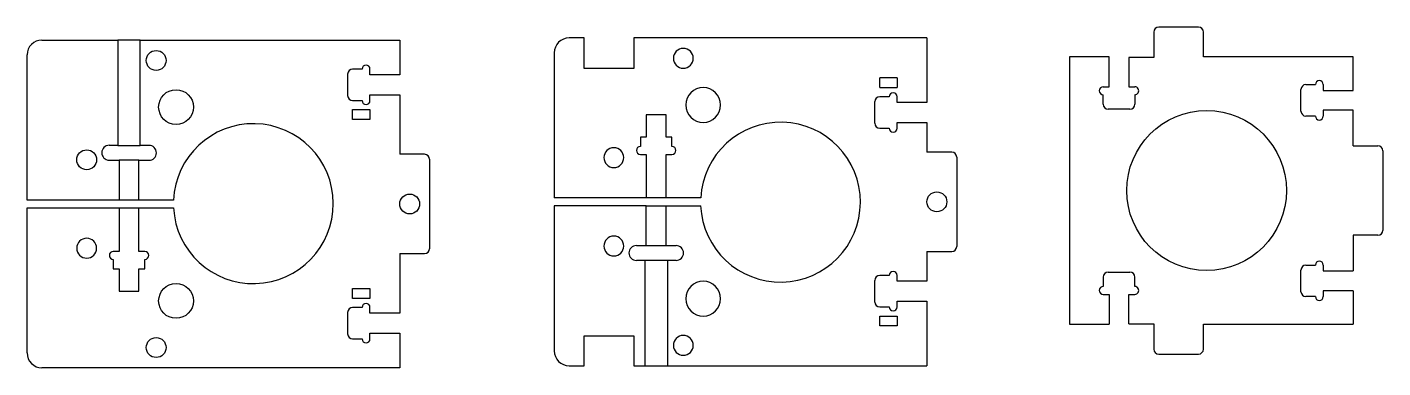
# Model space of a CAD drawing. Header units: millimetres. Extents: x 1113 to 1659, y -31 to 106.
import ezdxf

# ---------------------------------------------------------------- set-up
doc = ezdxf.new("R2010")
doc.units = ezdxf.units.MM
doc.layers.get('0').update_dxf_attribs({"color": 253, "lineweight": 70, "true_color": 0x8faf8f})

msp = doc.modelspace()

# ---------------------------------------------------------------- linework, layer by layer
at = {"color": 48, "lineweight": -3, "true_color": 0x483a05}
for p, q in [((1566.76, 103.87), (1566.76, 93.68)), ((1584.76, 105.87), (1568.76, 105.87)), ((1586.76, 93.87), (1586.76, 103.87)), ((1118.81, 100.65), (1149.39, 100.65)), ((1149.39, 100.65), (1149.39, 58.24)), ((1158.39, 100.65), (1149.39, 100.65)), ((1158.39, 58.24), (1158.39, 100.65)), ((1158.39, 100.65), (1262.96, 100.65)), ((1262.96, 100.65), (1262.96, 86.64)), ((1337.2, 101.52), (1331.2, 101.52)), ((1337.2, 89.19), (1337.2, 101.52)), ((1475.35, 101.52), (1357.2, 101.52)), ((1357.2, 101.52), (1357.2, 89.19)), ((1475.35, 101.52), (1475.35, 75.51)), ((1112.81, 36.24), (1112.81, 94.65)), ((1325.2, 95.52), (1325.2, 37.11)), ((1548.76, 93.87), (1532.75, 93.87)), ((1532.75, 93.87), (1532.75, -13.81)), ((1548.76, 81.84), (1548.76, 93.87)), ((1566.76, 93.68), (1556.76, 93.68)), ((1556.76, 93.68), (1556.76, 81.84)), ((1647.05, 93.87), (1586.76, 93.87)), ((1647.05, 80.38), (1647.05, 93.87)), ((1247.76, 88.99), (1243.96, 88.99)), ((1250.96, 86.64), (1250.96, 88.99)), ((1357.2, 89.19), (1337.2, 89.19)), ((1241.96, 86.99), (1241.96, 78.29)), ((1262.96, 86.64), (1250.96, 86.64)), ((1463.36, 85.51), (1456.35, 85.51)), ((1456.35, 81.51), (1456.35, 85.51)), ((1463.36, 85.51), (1463.36, 81.51)), ((1628.05, 82.73), (1631.85, 82.73)), ((1635.05, 82.73), (1635.05, 80.38)), ((1250.96, 78.64), (1262.96, 78.64)), ((1250.96, 76.29), (1250.96, 78.64)), ((1262.96, 78.64), (1262.96, 54.64)), ((1456.35, 81.51), (1463.36, 81.51)), ((1460.15, 77.86), (1456.35, 77.86)), ((1463.35, 75.51), (1463.35, 77.86)), ((1546.4, 81.84), (1548.76, 81.84)), ((1546.4, 74.84), (1546.4, 78.64)), ((1556.76, 81.84), (1559.1, 81.84)), ((1559.1, 78.64), (1559.1, 74.84)), ((1626.05, 72.03), (1626.05, 80.73)), ((1635.05, 80.38), (1647.05, 80.38)), ((1243.96, 76.29), (1247.76, 76.29)), ((1243.96, 72.64), (1250.96, 72.64)), ((1243.96, 68.64), (1243.96, 72.64)), ((1250.96, 72.64), (1250.96, 68.64)), ((1454.35, 67.16), (1454.35, 75.86)), ((1475.35, 75.51), (1463.35, 75.51)), ((1557.1, 72.84), (1548.4, 72.84)), ((1647.05, 72.38), (1635.05, 72.38)), ((1635.05, 72.38), (1635.05, 70.03)), ((1647.05, 58.03), (1647.05, 72.38)), ((1250.96, 68.64), (1243.96, 68.64)), ((1362.28, 70.61), (1362.28, 61.61)), ((1370.28, 70.61), (1362.28, 70.61)), ((1370.28, 61.61), (1370.28, 70.61)), ((1463.35, 67.51), (1475.35, 67.51)), ((1463.35, 65.16), (1463.35, 67.51)), ((1475.35, 67.51), (1475.35, 55.51)), ((1631.85, 70.03), (1628.05, 70.03)), ((1359.93, 61.61), (1359.93, 57.81)), ((1362.28, 61.61), (1359.93, 61.61)), ((1372.63, 61.61), (1370.28, 61.61)), ((1372.63, 57.81), (1372.63, 61.61)), ((1456.35, 65.16), (1460.15, 65.16)), ((1145.89, 58.27), (1145.89, 58.24)), ((1149.39, 58.24), (1145.89, 58.24)), ((1149.39, 58.24), (1158.39, 58.24)), ((1161.89, 58.24), (1158.39, 58.24)), ((1272.96, 54.64), (1262.96, 54.64)), ((1485.35, 55.51), (1475.35, 55.51)), ((1647.05, 58.03), (1657.05, 58.03)), ((1659.05, 56.03), (1659.05, 24.03)), ((1145.89, 52.27), (1145.89, 52.24)), ((1145.89, 52.24), (1149.89, 52.24)), ((1149.89, 52.24), (1149.89, 36.24)), ((1157.89, 52.24), (1149.89, 52.24)), ((1157.89, 52.24), (1161.89, 52.24)), ((1157.89, 36.24), (1157.89, 52.24)), ((1274.96, 52.64), (1274.96, 16.64)), ((1359.93, 54.61), (1362.28, 54.61)), ((1362.28, 54.61), (1362.28, 37.11)), ((1370.28, 37.11), (1370.28, 54.61)), ((1370.28, 54.61), (1372.63, 54.61)), ((1487.35, 53.51), (1487.35, 17.51)), ((1149.89, 36.24), (1112.81, 36.24)), ((1112.81, 33.04), (1149.89, 33.04)), ((1112.81, -25.36), (1112.81, 33.04)), ((1157.89, 36.24), (1149.89, 36.24)), ((1149.89, 33.04), (1157.89, 33.04)), ((1149.89, 33.04), (1149.89, 15.54)), ((1171.8, 36.24), (1157.89, 36.24)), ((1157.89, 33.04), (1171.81, 33.04)), ((1157.89, 15.54), (1157.89, 33.04)), ((1362.28, 37.11), (1325.2, 37.11)), ((1362.28, 33.91), (1325.2, 33.91)), ((1325.2, 33.91), (1325.2, -24.5)), ((1370.28, 37.11), (1362.28, 37.11)), ((1362.28, 33.91), (1370.28, 33.91)), ((1362.28, 17.91), (1362.28, 33.91)), ((1384.2, 37.11), (1370.28, 37.11)), ((1370.28, 33.91), (1384.19, 33.91)), ((1370.28, 17.91), (1370.28, 33.91)), ((1647.05, 22.03), (1647.05, 7.68)), ((1657.05, 22.03), (1647.05, 22.03)), ((1358.28, 17.91), (1362.28, 17.91)), ((1362.28, 17.91), (1370.28, 17.91)), ((1370.28, 17.91), (1374.28, 17.91)), ((1149.89, 15.54), (1147.54, 15.54)), ((1147.54, 12.34), (1147.54, 8.54)), ((1160.24, 15.54), (1157.89, 15.54)), ((1160.24, 8.54), (1160.24, 12.34)), ((1262.96, 14.64), (1262.96, -9.36)), ((1262.96, 14.64), (1272.96, 14.64)), ((1361.78, 11.91), (1358.28, 11.91)), ((1370.78, 11.91), (1361.78, 11.91)), ((1361.78, -30.5), (1361.78, 11.91)), ((1374.28, 11.91), (1370.78, 11.91)), ((1370.78, 11.91), (1370.78, -30.5)), ((1475.35, 15.51), (1485.35, 15.51)), ((1475.35, 15.51), (1475.35, 3.51)), ((1147.54, 8.54), (1149.89, 8.54)), ((1149.89, 8.54), (1149.89, -0.46)), ((1157.89, 8.54), (1160.24, 8.54)), ((1157.89, -0.46), (1157.89, 8.54)), ((1460.15, 5.86), (1456.35, 5.86)), ((1463.35, 3.51), (1463.35, 5.86)), ((1548.4, 7.22), (1557.1, 7.22)), ((1626.05, -0.67), (1626.05, 8.03)), ((1628.05, 10.03), (1631.85, 10.03)), ((1635.05, 10.03), (1635.05, 7.68)), ((1635.05, 7.68), (1647.05, 7.68)), ((1243.96, 0.64), (1250.96, 0.64)), ((1243.96, -3.36), (1243.96, 0.64)), ((1250.96, 0.64), (1250.96, -3.36)), ((1454.35, -4.84), (1454.35, 3.86)), ((1475.35, 3.51), (1463.35, 3.51)), ((1546.4, 5.22), (1546.4, 1.42)), ((1559.1, 1.42), (1559.1, 5.22)), ((1149.89, -0.46), (1157.89, -0.46)), ((1250.96, -3.36), (1243.96, -3.36)), ((1463.35, -4.49), (1475.35, -4.49)), ((1463.35, -6.84), (1463.35, -4.49)), ((1475.35, -4.49), (1475.35, -30.5)), ((1546.4, -1.78), (1548.76, -1.78)), ((1548.76, -1.78), (1548.76, -13.81)), ((1556.76, -1.78), (1559.1, -1.78)), ((1556.76, -13.62), (1556.76, -1.78)), ((1631.85, -2.67), (1628.05, -2.67)), ((1635.05, -0.32), (1635.05, -2.67)), ((1647.05, -0.32), (1635.05, -0.32)), ((1647.05, -0.32), (1647.05, -13.81)), ((1241.96, -9.01), (1241.96, -17.71)), ((1247.76, -7.01), (1243.96, -7.01)), ((1250.96, -9.36), (1250.96, -7.01)), ((1262.96, -9.36), (1250.96, -9.36)), ((1456.35, -6.84), (1460.15, -6.84)), ((1456.35, -10.49), (1463.35, -10.49)), ((1456.35, -14.49), (1456.35, -10.49)), ((1463.35, -10.49), (1463.35, -14.49)), ((1463.35, -14.49), (1456.35, -14.49)), ((1532.75, -13.81), (1548.76, -13.81)), ((1556.76, -13.62), (1566.76, -13.62)), ((1566.76, -13.62), (1566.76, -23.81)), ((1586.76, -23.81), (1586.76, -13.81)), ((1586.76, -13.81), (1647.05, -13.81)), ((1243.96, -19.71), (1247.76, -19.71)), ((1250.96, -17.36), (1262.96, -17.36)), ((1250.96, -19.71), (1250.96, -17.36)), ((1262.96, -17.36), (1262.96, -31.36)), ((1337.2, -30.5), (1337.2, -18.49)), ((1337.2, -18.49), (1357.2, -18.49)), ((1357.2, -18.49), (1357.2, -30.5)), ((1568.76, -25.81), (1584.76, -25.81)), ((1262.96, -31.36), (1118.81, -31.36)), ((1331.2, -30.5), (1337.2, -30.5)), ((1357.2, -30.5), (1361.78, -30.5)), ((1361.78, -30.5), (1370.78, -30.5)), ((1370.78, -30.5), (1475.35, -30.5))]:
    msp.add_line(p, q, dxfattribs=at)
for centre, radius in [((1164.81, 92.45), 4), ((1172.81, 73.68), 7), ((1588.05, 40.06), 32.2), ((1136.81, 52.45), 4), ((1266.96, 34.64), 4), ((1479.35, 35.51), 4), ((1172.81, -4.4), 7), ((1164.81, -23.17), 4)]:
    msp.add_circle(centre, radius, dxfattribs=at)
at = {"color": 48, "lineweight": -3, "true_color": 0x483a05, "extrusion": (2.64416e-16, -3.31203e-15, -1)}
for centre in [(-1377.2, 93.32), (-1349.2, 53.32), (-1349.2, 17.7), (-1377.2, -22.3)]:
    msp.add_circle(centre, 4, dxfattribs=at)
at = {"color": 48, "lineweight": -3, "true_color": 0x483a05, "extrusion": (1.41955e-16, -3.31203e-15, -1)}
for centre in [(-1385.2, 74.51), (-1385.2, -3.49)]:
    msp.add_circle(centre, 7, dxfattribs=at)
at = {"color": 48, "lineweight": -3, "true_color": 0x483a05, "extrusion": (1.94945e-17, -8.09486e-17, -1)}
msp.add_circle((-1136.81, 16.83), 4, dxfattribs=at)
at = {"color": 48, "lineweight": -3, "true_color": 0x483a05}
for centre, radius, start, end in [((1568.76, 103.87), 2, 90, 180), ((1584.76, 103.87), 2, 360, 90), ((1118.81, 94.65), 6, 90, 180), ((1331.2, 95.52), 6, 90, 180), ((1243.96, 86.99), 2, 90, 180), ((1249.36, 88.99), 1.6, 360, 180), ((1628.05, 80.73), 2, 90, 180), ((1633.45, 82.73), 1.6, 0, 180), ((1243.96, 78.29), 2, 180, 270), ((1456.35, 75.86), 2, 90, 180), ((1461.75, 77.86), 1.6, 0, 180), ((1546.4, 80.24), 1.6, 90.0017, 269.9801), ((1559.1, 80.24), 1.6, 269.9825, 89.9992), ((1249.36, 76.29), 1.6, 180, 0), ((1548.4, 74.84), 2, 179.9909, 269.9909), ((1557.1, 74.84), 2, 269.9909, 359.9909), ((1628.05, 72.03), 2, 180, 270), ((1203.96, 34.77), 32.2, 183.0798, 177.3834), ((1416.35, 35.38), 32.2, 182.6166, 176.9202), ((1456.35, 67.16), 2, 180, 270), ((1633.45, 70.03), 1.6, 180, 0), ((1461.75, 65.16), 1.6, 180, 360), ((1145.89, 55.27), 3, 90, 270), ((1161.89, 55.24), 3, 270, 90), ((1272.96, 52.64), 2, 360, 90), ((1359.93, 56.21), 1.6, 90, 270), ((1372.63, 56.21), 1.6, 270, 90), ((1485.35, 53.51), 2, 360, 90), ((1657.05, 56.03), 2, 360, 90), ((1657.05, 24.03), 2, 270, 360), ((1272.96, 16.64), 2, 270, 360), ((1358.28, 14.91), 3, 90, 270), ((1374.28, 14.91), 3, 270, 90), ((1485.35, 17.51), 2, 270, 360), ((1147.54, 13.94), 1.6, 90, 270), ((1160.24, 13.94), 1.6, 270, 90), ((1633.45, 10.03), 1.6, 360, 180), ((1456.35, 3.86), 2, 90, 180), ((1461.75, 5.86), 1.6, 0, 180), ((1548.4, 5.22), 2, 90.0091, 180.0091), ((1557.1, 5.22), 2, 0.0091, 90.0091), ((1628.05, 8.03), 2, 90, 180), ((1546.4, -0.18), 1.6, 90.0199, 269.9983), ((1559.1, -0.18), 1.6, 270.0008, 90.0175), ((1249.36, -7.01), 1.6, 360, 180), ((1456.35, -4.84), 2, 180, 270), ((1628.05, -0.67), 2, 180, 270), ((1633.45, -2.67), 1.6, 180, 360), ((1243.96, -9.01), 2, 90, 180), ((1461.75, -6.84), 1.6, 180, 360), ((1243.96, -17.71), 2, 180, 270), ((1249.36, -19.71), 1.6, 180, 0), ((1118.81, -25.36), 6, 180, 270), ((1331.2, -24.5), 6, 180, 270), ((1568.76, -23.81), 2, 180, 270), ((1584.76, -23.81), 2, 270, 360)]:
    msp.add_arc(centre, radius, start, end, dxfattribs=at)

doc.saveas('drawing.dxf')
